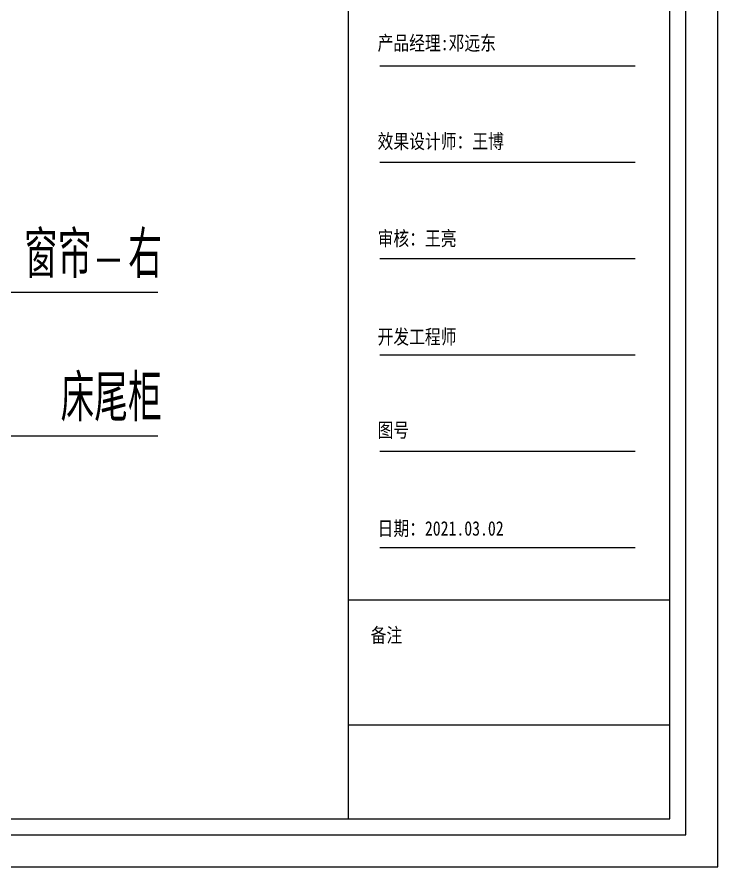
# Model space of a CAD drawing. Extents: x 23971 to 232415, y -48119 to 67869.
# Drawn here: x 165140 to 167666, y 28417 to 31482 of the extents above; entities that cross this region are included whole.
import ezdxf

# ---------------------------------------------------------------- set-up
doc = ezdxf.new("R2010")
doc.units = 0
doc.header["$LTSCALE"] = 1000
doc.header["$MEASUREMENT"] = 0
doc.layers.add('DIM_SYMB', color=3, linetype='Continuous')
doc.layers.add('PUB_TEXT', color=7, linetype='Continuous')
doc.styles.add('_TCH_DIM', font='SIMPLEX', dxfattribs={"bigfont": 'GBCBIG'})
doc.styles.add('WJ', font='', dxfattribs={"width": 0.8, "height": 135})
doc.styles.get('WJ').set_extended_font_data('FangSong_GB2312')

# ---------------------------------------------------------------- blocks, each defined once
blk = doc.blocks.new('次卧摆放方案图框')
at = {"color": 251}
for p, q in [((25026.8, 493.2), (25026.8, 17757)), ((372.5, 493.2), (25026.8, 493.2))]:
    blk.add_line(p, q, dxfattribs=at)
for p, q in [((21375.6, 667.1), (21375.6, 17583.2)), ((24852.9, 667.1), (24852.9, 17583.2)), ((21714.5, 8821.1), (24478, 8821.1)), ((21714.5, 7777.8), (24478, 7777.8)), ((21714.5, 6734.6), (24478, 6734.6)), ((21714.5, 5691.4), (24478, 5691.4)), ((21714.5, 4648.2), (24478, 4648.2)), ((21714.5, 3605), (24478, 3605)), ((21375.6, 3038.9), (24852.9, 3038.9)), ((21375.6, 1685.5), (24852.9, 1685.5)), ((546.3, 667.1), (24852.9, 667.1))]:
    blk.add_line(p, q)
blk.add_lwpolyline([(-25.1, 145.5), (25374.5, 145.5), (25374.5, 18104.8), (-25.1, 18104.8)], close=True)
at = {"attachment_point": 1, "style": 'WJ'}
for s, insert, char_height, width in [('{\\fSimSun|b0|i0|c134|p2;产品经理:邓远东}', (21691.3, 9146.2), 156.481, 1903.637), ('{\\fSimSun|b0|i0|c134|p2;效果设计师：王博}', (21691.3, 8081.3), 156.481, 1955.698), ('{\\fSimSun|b0|i0|c134|p2;审核：王亮}', (21691.3, 7030.1), 156.481, 936.029), ('{\\fSimSun|b0|i0|c134|p2;开发工程师}', (21691.3, 5965.3), 156.481, 936.029), ('图号', (21691.3, 4955.1), 156.48, 936.029), ('{\\fSimSun|b0|i0|c134|p2;日期：2021.03.02}', (21691.3, 3890.2), 156.481, 1914.623), ('{\\fSimSun|b0|i0|c134|p2;备注}', (21616.2, 2734.4), 156.481, 1247.497)]:
    blk.add_mtext(s, dxfattribs=dict(at, insert=insert, char_height=char_height, width=width))

msp = doc.modelspace()

# ---------------------------------------------------------------- linework, layer by layer
at = {"layer": 'DIM_SYMB'}
for points in [[(165646.6, 30488.1), (165055.9, 30488.1), (164635, 30488.1)], [(165646.6, 29970.8), (165055.9, 29970.8), (163857.3, 29970.8)]]:
    msp.add_lwpolyline(points, dxfattribs=at)

# ---------------------------------------------------------------- block references
at = {"xscale": 0.3330153595476334, "yscale": 0.3330153595476334, "zscale": 0.3330153595476334}
msp.add_blockref('次卧摆放方案图框', (159215.4, 28368.2), dxfattribs=at)

# ---------------------------------------------------------------- texts
at = {"layer": 'PUB_TEXT', "style": '_TCH_DIM'}
for s, height, p in [('窗帘', 168.79, (165164.8, 30540.6)), ('右', 168.8, (165540.5, 30540.6)), ('床尾柜', 168.79, (165296.6, 30023.3))]:
    msp.add_text(s, height=height, dxfattribs=at).set_placement(p)
at = {"layer": 'PUB_TEXT', "style": '_TCH_DIM', "width": 0.705882}
msp.add_text('-', height=148.8, dxfattribs=at).set_placement((165410.5, 30540.6))

doc.saveas('drawing.dxf')
